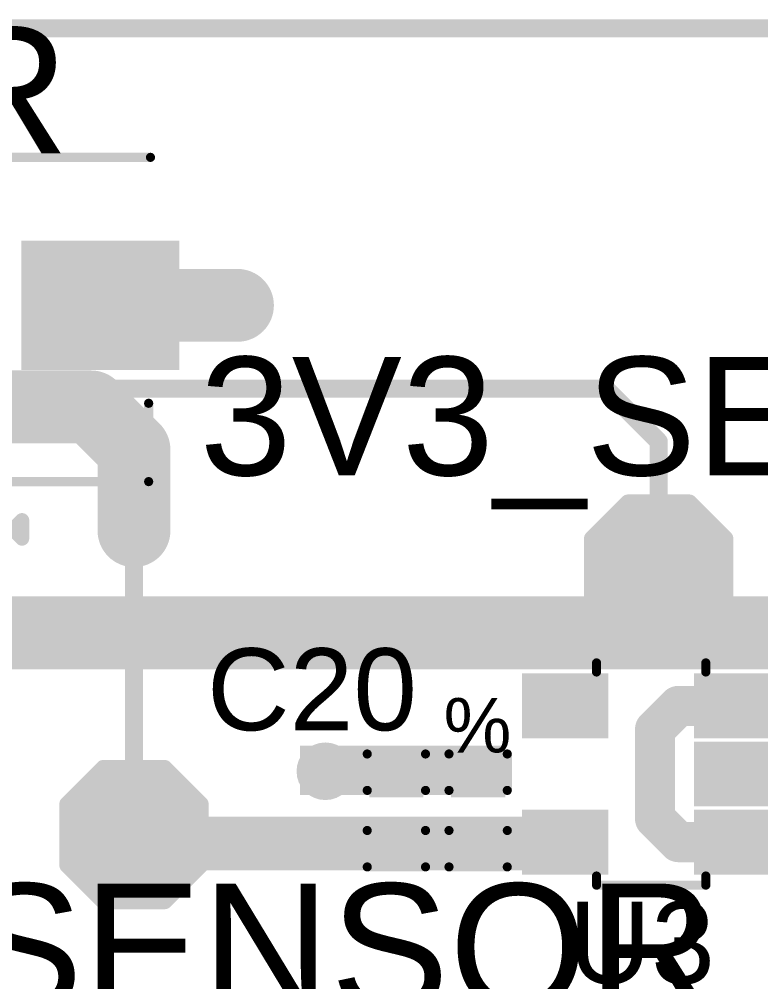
# Model space of a CAD drawing. Header units: millimetres. Extents: x -0.15 to 3.79, y -0.54 to 3.26.
# Drawn here: x 3.021 to 3.428, y 2.488 to 3.017 of the extents above; entities that cross this region are included whole.
import ezdxf

# ---------------------------------------------------------------- set-up
doc = ezdxf.new("R2010")
doc.units = ezdxf.units.MM
doc.header["$MEASUREMENT"] = 0
for name, color, linetype in [('BottomLayer', 5, 'Continuous'), ('BottomSolder', 6, 'Continuous'), ('Mechanical2', 216, 'Continuous'), ('TopLayer', 1, 'Continuous'), ('TopOverlay', 2, 'Continuous'), ('TopPaste', 8, 'Continuous'), ('TopSolder', 216, 'Continuous'), ('ViaHoleLayer', 16, 'Continuous')]:
    doc.layers.add(name, color=color, linetype=linetype)
doc.styles.add('Arial', font='', dxfattribs={"height": 0.2})
doc.styles.get('Arial').set_extended_font_data('Arial')

# ---------------------------------------------------------------- blocks, each defined once
blk = doc.blocks.new('T__________1')
at = {"layer": 'TopLayer'}
blk.add_hatch(color=1, dxfattribs=at).paths.add_polyline_path([(0.015, 0.03), (-0.015, 0.03), (-0.03, 0.015), (-0.03, -0.015), (-0.015, -0.03), (0.015, -0.03), (0.03, -0.015), (0.03, 0.015)])
at = {"layer": 'TopPaste'}
blk.add_hatch(color=8, dxfattribs=at).paths.add_polyline_path([(0.015, 0.03), (-0.015, 0.03), (-0.03, 0.015), (-0.03, -0.015), (-0.015, -0.03), (0.015, -0.03), (0.03, -0.015), (0.03, 0.015)])
at = {"layer": 'TopSolder'}
blk.add_hatch(color=216, dxfattribs=at).paths.add_polyline_path([(0.017, 0.034), (-0.017, 0.034), (-0.034, 0.017), (-0.034, -0.017), (-0.017, -0.034), (0.017, -0.034), (0.034, -0.017), (0.034, 0.017)])
at = {"layer": 'TopOverlay', "const_width": 0.00787}
for points in [[(-0.037, 0.017), (-0.017, 0.037)], [(-0.017, 0.037), (0.017, 0.037)], [(-0.017, 0.037), (0.017, 0.037)], [(0.017, 0.037), (0.037, 0.017)], [(-0.037, -0.017), (-0.037, 0.017)], [(0.037, -0.017), (0.037, 0.017)], [(-0.037, -0.017), (-0.017, -0.037)], [(0.017, -0.037), (0.037, -0.017)], [(-0.017, -0.037), (0.017, -0.037)], [(-0.017, -0.037), (0.017, -0.037)]]:
    blk.add_lwpolyline(points, dxfattribs=at)
at = {"layer": 'TopOverlay', "const_width": 0.00394}
for points in [[(-0.01897, 0.037, 1), (-0.01503, 0.037, 1)], [(-0.01897, 0.037, 1), (-0.01503, 0.037, 1)], [(-0.01897, 0.037, 1), (-0.01503, 0.037, 1)], [(0.01503, 0.037, 1), (0.01897, 0.037, 1)], [(0.01503, 0.037, 1), (0.01897, 0.037, 1)], [(0.01503, 0.037, 1), (0.01897, 0.037, 1)], [(-0.03897, 0.017, 1), (-0.03503, 0.017, 1)], [(-0.03897, 0.017, 1), (-0.03503, 0.017, 1)], [(0.03503, 0.017, 1), (0.03897, 0.017, 1)], [(0.03503, 0.017, 1), (0.03897, 0.017, 1)], [(-0.03897, -0.017, 1), (-0.03503, -0.017, 1)], [(-0.03897, -0.017, 1), (-0.03503, -0.017, 1)], [(0.03503, -0.017, 1), (0.03897, -0.017, 1)], [(0.03503, -0.017, 1), (0.03897, -0.017, 1)], [(-0.01897, -0.037, 1), (-0.01503, -0.037, 1)], [(-0.01897, -0.037, 1), (-0.01503, -0.037, 1)], [(-0.01897, -0.037, 1), (-0.01503, -0.037, 1)], [(0.01503, -0.037, 1), (0.01897, -0.037, 1)], [(0.01503, -0.037, 1), (0.01897, -0.037, 1)], [(0.01503, -0.037, 1), (0.01897, -0.037, 1)]]:
    blk.add_lwpolyline(points, format="xyb", close=True, dxfattribs=at)
blk = doc.blocks.new('C___0402_28')
at = {"layer": 'TopLayer'}
for points in [[(-0.0275, -0.0125), (-0.0275, 0.0125), (-0.0095, 0.0125), (-0.0095, -0.0125)], [(0.0095, -0.0125), (0.0095, 0.0125), (0.0275, 0.0125), (0.0275, -0.0125)]]:
    blk.add_hatch(color=1, dxfattribs=at).paths.add_polyline_path(points)
at = {"layer": 'TopPaste'}
for points in [[(-0.0275, -0.0125), (-0.0275, 0.0125), (-0.0095, 0.0125), (-0.0095, -0.0125)], [(0.0095, -0.0125), (0.0095, 0.0125), (0.0275, 0.0125), (0.0275, -0.0125)]]:
    blk.add_hatch(color=8, dxfattribs=at).paths.add_polyline_path(points)
at = {"layer": 'TopSolder'}
for points in [[(-0.02986, -0.01486), (-0.02986, 0.01486), (-0.00714, 0.01486), (-0.00714, -0.01486)], [(0.00714, -0.01486), (0.00714, 0.01486), (0.02986, 0.01486), (0.02986, -0.01486)]]:
    blk.add_hatch(color=216, dxfattribs=at).paths.add_polyline_path(points)
at = {"layer": 'TopOverlay', "const_width": 0.005}
for points in [[(-0.011, 0.016), (-0.031, 0.016)], [(-0.031, -0.016), (-0.031, 0.016)], [(0.031, 0.016), (0.011, 0.016)], [(0.031, -0.016), (0.031, 0.016)], [(-0.011, -0.016), (-0.031, -0.016)], [(0.031, -0.016), (0.011, -0.016)]]:
    blk.add_lwpolyline(points, dxfattribs=at)
at = {"layer": 'TopOverlay', "const_width": 0.0025}
for points in [[(-0.03225, 0.016, 1), (-0.02975, 0.016, 1)], [(-0.03225, 0.016, 1), (-0.02975, 0.016, 1)], [(-0.01225, 0.016, 1), (-0.00975, 0.016, 1)], [(0.00975, 0.016, 1), (0.01225, 0.016, 1)], [(0.02975, 0.016, 1), (0.03225, 0.016, 1)], [(0.02975, 0.016, 1), (0.03225, 0.016, 1)], [(-0.03225, -0.016, 1), (-0.02975, -0.016, 1)], [(-0.03225, -0.016, 1), (-0.02975, -0.016, 1)], [(-0.01225, -0.016, 1), (-0.00975, -0.016, 1)], [(0.00975, -0.016, 1), (0.01225, -0.016, 1)], [(0.02975, -0.016, 1), (0.03225, -0.016, 1)], [(0.02975, -0.016, 1), (0.03225, -0.016, 1)]]:
    blk.add_lwpolyline(points, format="xyb", close=True, dxfattribs=at)
blk = doc.blocks.new('SOT_25_5_55')
at = {"layer": 'TopLayer'}
for points in [[(-0.06693, 0.05118), (-0.02756, 0.05118), (-0.02756, 0.02362), (-0.06693, 0.02362)], [(0.02756, 0.05118), (0.06693, 0.05118), (0.06693, 0.02362), (0.02756, 0.02362)], [(-0.06693, 0.01378), (-0.02756, 0.01378), (-0.02756, -0.01378), (-0.06693, -0.01378)], [(-0.06693, -0.02362), (-0.02756, -0.02362), (-0.02756, -0.05118), (-0.06693, -0.05118)], [(0.02756, -0.02362), (0.06693, -0.02362), (0.06693, -0.05118), (0.02756, -0.05118)]]:
    blk.add_hatch(color=1, dxfattribs=at).paths.add_polyline_path(points)
at = {"layer": 'TopPaste'}
for points in [[(-0.06693, 0.05118), (-0.02756, 0.05118), (-0.02756, 0.02362), (-0.06693, 0.02362)], [(0.02756, 0.05118), (0.06693, 0.05118), (0.06693, 0.02362), (0.02756, 0.02362)], [(-0.06693, 0.01378), (-0.02756, 0.01378), (-0.02756, -0.01378), (-0.06693, -0.01378)], [(-0.06693, -0.02362), (-0.02756, -0.02362), (-0.02756, -0.05118), (-0.06693, -0.05118)], [(0.02756, -0.02362), (0.06693, -0.02362), (0.06693, -0.05118), (0.02756, -0.05118)]]:
    blk.add_hatch(color=8, dxfattribs=at).paths.add_polyline_path(points)
at = {"layer": 'TopSolder'}
for points in [[(-0.07093, 0.05518), (-0.02356, 0.05518), (-0.02356, 0.01962), (-0.07093, 0.01962)], [(0.02356, 0.05518), (0.07093, 0.05518), (0.07093, 0.01962), (0.02356, 0.01962)], [(-0.07093, 0.01778), (-0.02356, 0.01778), (-0.02356, -0.01778), (-0.07093, -0.01778)], [(-0.07093, -0.01962), (-0.02356, -0.01962), (-0.02356, -0.05518), (-0.07093, -0.05518)], [(0.02356, -0.01962), (0.07093, -0.01962), (0.07093, -0.05518), (0.02356, -0.05518)]]:
    blk.add_hatch(color=216, dxfattribs=at).paths.add_polyline_path(points)
at = {"layer": 'TopOverlay', "const_width": 0.005}
for points in [[(-0.03, 0.061), (-0.03, 0.056)], [(0.03, 0.061), (-0.03, 0.061)], [(0.03, 0.061), (0.03, 0.056)], [(-0.078, 0.042), (-0.078, 0.032)], [(-0.073, 0.037), (-0.078, 0.042)], [(-0.073, 0.037), (-0.078, 0.032)], [(-0.03, -0.056), (-0.03, -0.061)], [(0.03, -0.056), (0.03, -0.061)], [(0.03, -0.061), (-0.03, -0.061)]]:
    blk.add_lwpolyline(points, dxfattribs=at)
at = {"layer": 'TopOverlay', "const_width": 0.0025}
for points in [[(-0.03125, 0.061, 1), (-0.02875, 0.061, 1)], [(-0.03125, 0.061, 1), (-0.02875, 0.061, 1)], [(0.02875, 0.061, 1), (0.03125, 0.061, 1)], [(0.02875, 0.061, 1), (0.03125, 0.061, 1)], [(-0.03125, 0.056, 1), (-0.02875, 0.056, 1)], [(0.02875, 0.056, 1), (0.03125, 0.056, 1)], [(-0.07925, 0.042, 1), (-0.07675, 0.042, 1)], [(-0.07925, 0.042, 1), (-0.07675, 0.042, 1)], [(-0.07425, 0.037, 1), (-0.07175, 0.037, 1)], [(-0.07425, 0.037, 1), (-0.07175, 0.037, 1)], [(-0.07925, 0.032, 1), (-0.07675, 0.032, 1)], [(-0.07925, 0.032, 1), (-0.07675, 0.032, 1)], [(-0.03125, -0.056, 1), (-0.02875, -0.056, 1)], [(0.02875, -0.056, 1), (0.03125, -0.056, 1)], [(-0.03125, -0.061, 1), (-0.02875, -0.061, 1)], [(-0.03125, -0.061, 1), (-0.02875, -0.061, 1)], [(0.02875, -0.061, 1), (0.03125, -0.061, 1)], [(0.02875, -0.061, 1), (0.03125, -0.061, 1)]]:
    blk.add_lwpolyline(points, format="xyb", close=True, dxfattribs=at)
blk = doc.blocks.new('T__________128')
at = {"layer": 'TopLayer'}
blk.add_hatch(color=1, dxfattribs=at).paths.add_polyline_path([(0.015, 0.03), (-0.015, 0.03), (-0.03, 0.015), (-0.03, -0.015), (-0.015, -0.03), (0.015, -0.03), (0.03, -0.015), (0.03, 0.015)])
at = {"layer": 'TopPaste'}
blk.add_hatch(color=8, dxfattribs=at).paths.add_polyline_path([(0.015, 0.03), (-0.015, 0.03), (-0.03, 0.015), (-0.03, -0.015), (-0.015, -0.03), (0.015, -0.03), (0.03, -0.015), (0.03, 0.015)])
at = {"layer": 'TopSolder'}
blk.add_hatch(color=216, dxfattribs=at).paths.add_polyline_path([(0.017, 0.034), (-0.017, 0.034), (-0.034, 0.017), (-0.034, -0.017), (-0.017, -0.034), (0.017, -0.034), (0.034, -0.017), (0.034, 0.017)])
at = {"layer": 'TopOverlay', "const_width": 0.00787}
for points in [[(-0.037, 0.017), (-0.017, 0.037)], [(-0.017, 0.037), (0.017, 0.037)], [(-0.017, 0.037), (0.017, 0.037)], [(0.017, 0.037), (0.037, 0.017)], [(-0.037, -0.017), (-0.037, 0.017)], [(0.037, -0.017), (0.037, 0.017)], [(-0.037, -0.017), (-0.017, -0.037)], [(0.017, -0.037), (0.037, -0.017)], [(-0.017, -0.037), (0.017, -0.037)], [(-0.017, -0.037), (0.017, -0.037)]]:
    blk.add_lwpolyline(points, dxfattribs=at)
at = {"layer": 'TopOverlay', "const_width": 0.00394}
for points in [[(-0.01897, 0.037, 1), (-0.01503, 0.037, 1)], [(-0.01897, 0.037, 1), (-0.01503, 0.037, 1)], [(-0.01897, 0.037, 1), (-0.01503, 0.037, 1)], [(0.01503, 0.037, 1), (0.01897, 0.037, 1)], [(0.01503, 0.037, 1), (0.01897, 0.037, 1)], [(0.01503, 0.037, 1), (0.01897, 0.037, 1)], [(-0.03897, 0.017, 1), (-0.03503, 0.017, 1)], [(-0.03897, 0.017, 1), (-0.03503, 0.017, 1)], [(0.03503, 0.017, 1), (0.03897, 0.017, 1)], [(0.03503, 0.017, 1), (0.03897, 0.017, 1)], [(-0.03897, -0.017, 1), (-0.03503, -0.017, 1)], [(-0.03897, -0.017, 1), (-0.03503, -0.017, 1)], [(0.03503, -0.017, 1), (0.03897, -0.017, 1)], [(0.03503, -0.017, 1), (0.03897, -0.017, 1)], [(-0.01897, -0.037, 1), (-0.01503, -0.037, 1)], [(-0.01897, -0.037, 1), (-0.01503, -0.037, 1)], [(-0.01897, -0.037, 1), (-0.01503, -0.037, 1)], [(0.01503, -0.037, 1), (0.01897, -0.037, 1)], [(0.01503, -0.037, 1), (0.01897, -0.037, 1)], [(0.01503, -0.037, 1), (0.01897, -0.037, 1)]]:
    blk.add_lwpolyline(points, format="xyb", close=True, dxfattribs=at)
blk = doc.blocks.new('AFC01_S10FCC_00_144')
at = {"layer": 'TopLayer'}
for points in [[(-0.08268, 0.02717), (-0.09449, 0.02717), (-0.09449, 0.07835), (-0.08268, 0.07835)], [(-0.06299, 0.02717), (-0.0748, 0.02717), (-0.0748, 0.07835), (-0.06299, 0.07835)], [(-0.04331, 0.02717), (-0.05512, 0.02717), (-0.05512, 0.07835), (-0.04331, 0.07835)], [(-0.02362, 0.02717), (-0.03543, 0.02717), (-0.03543, 0.07835), (-0.02362, 0.07835)], [(-0.00394, 0.02717), (-0.01575, 0.02717), (-0.01575, 0.07835), (-0.00394, 0.07835)], [(0.01575, 0.02717), (0.00394, 0.02717), (0.00394, 0.07835), (0.01575, 0.07835)], [(0.03543, 0.02717), (0.02362, 0.02717), (0.02362, 0.07835), (0.03543, 0.07835)], [(0.05512, 0.02717), (0.04331, 0.02717), (0.04331, 0.07835), (0.05512, 0.07835)], [(0.0748, 0.02717), (0.06299, 0.02717), (0.06299, 0.07835), (0.0748, 0.07835)], [(0.09449, 0.02717), (0.08268, 0.02717), (0.08268, 0.07835), (0.09449, 0.07835)], [(-0.11614, -0.08425), (-0.19488, -0.08425), (-0.19488, -0.02126), (-0.11614, -0.02126)], [(0.11614, -0.02126), (0.19488, -0.02126), (0.19488, -0.08425), (0.11614, -0.08425)]]:
    blk.add_hatch(color=1, dxfattribs=at).paths.add_polyline_path(points)
at = {"layer": 'TopPaste'}
for points in [[(-0.08268, 0.02717), (-0.09449, 0.02717), (-0.09449, 0.07835), (-0.08268, 0.07835)], [(-0.06299, 0.02717), (-0.0748, 0.02717), (-0.0748, 0.07835), (-0.06299, 0.07835)], [(-0.04331, 0.02717), (-0.05512, 0.02717), (-0.05512, 0.07835), (-0.04331, 0.07835)], [(-0.02362, 0.02717), (-0.03543, 0.02717), (-0.03543, 0.07835), (-0.02362, 0.07835)], [(-0.00394, 0.02717), (-0.01575, 0.02717), (-0.01575, 0.07835), (-0.00394, 0.07835)], [(0.01575, 0.02717), (0.00394, 0.02717), (0.00394, 0.07835), (0.01575, 0.07835)], [(0.03543, 0.02717), (0.02362, 0.02717), (0.02362, 0.07835), (0.03543, 0.07835)], [(0.05512, 0.02717), (0.04331, 0.02717), (0.04331, 0.07835), (0.05512, 0.07835)], [(0.0748, 0.02717), (0.06299, 0.02717), (0.06299, 0.07835), (0.0748, 0.07835)], [(0.09449, 0.02717), (0.08268, 0.02717), (0.08268, 0.07835), (0.09449, 0.07835)], [(-0.11614, -0.08425), (-0.19488, -0.08425), (-0.19488, -0.02126), (-0.11614, -0.02126)], [(0.11614, -0.02126), (0.19488, -0.02126), (0.19488, -0.08425), (0.11614, -0.08425)]]:
    blk.add_hatch(color=8, dxfattribs=at).paths.add_polyline_path(points)
at = {"layer": 'TopSolder'}
for points in [[(-0.07868, 0.02317), (-0.09849, 0.02317), (-0.09849, 0.08235), (-0.07868, 0.08235)], [(-0.05899, 0.02317), (-0.0788, 0.02317), (-0.0788, 0.08235), (-0.05899, 0.08235)], [(-0.03931, 0.02317), (-0.05912, 0.02317), (-0.05912, 0.08235), (-0.03931, 0.08235)], [(-0.01962, 0.02317), (-0.03943, 0.02317), (-0.03943, 0.08235), (-0.01962, 0.08235)], [(0.00006, 0.02317), (-0.01975, 0.02317), (-0.01975, 0.08235), (0.00006, 0.08235)], [(0.01975, 0.02317), (-0.00006, 0.02317), (-0.00006, 0.08235), (0.01975, 0.08235)], [(0.03943, 0.02317), (0.01962, 0.02317), (0.01962, 0.08235), (0.03943, 0.08235)], [(0.05912, 0.02317), (0.03931, 0.02317), (0.03931, 0.08235), (0.05912, 0.08235)], [(0.0788, 0.02317), (0.05899, 0.02317), (0.05899, 0.08235), (0.0788, 0.08235)], [(0.09849, 0.02317), (0.07868, 0.02317), (0.07868, 0.08235), (0.09849, 0.08235)], [(-0.11214, -0.08825), (-0.19888, -0.08825), (-0.19888, -0.01726), (-0.11214, -0.01726)], [(0.11214, -0.01726), (0.19888, -0.01726), (0.19888, -0.08825), (0.11214, -0.08825)]]:
    blk.add_hatch(color=216, dxfattribs=at).paths.add_polyline_path(points)
at = {"layer": 'TopOverlay'}
for points, const_width in [([(-0.10749, 0.07022), (-0.11249, 0.07522)], 0.00787), ([(-0.11249, 0.07522), (-0.11249, 0.06522)], 0.00787), ([(-0.10749, 0.07022), (-0.11249, 0.06522)], 0.00787), ([(-0.102, 0.044), (-0.182, 0.044)], 0.005), ([(-0.182, 0.044), (-0.182, 0.001)], 0.005), ([(0.182, 0.044), (0.102, 0.044)], 0.005), ([(0.182, 0.044), (0.182, 0.001)], 0.005), ([(0.183, -0.134), (-0.183, -0.134)], 0.005)]:
    blk.add_lwpolyline(points, dxfattribs=dict(at, const_width=const_width))
for points, const_width in [([(-0.11446, 0.07522, 1), (-0.11052, 0.07522, 1)], 0.00394), ([(-0.11446, 0.07522, 1), (-0.11052, 0.07522, 1)], 0.00394), ([(-0.10946, 0.07022, 1), (-0.10552, 0.07022, 1)], 0.00394), ([(-0.10946, 0.07022, 1), (-0.10552, 0.07022, 1)], 0.00394), ([(-0.11446, 0.06522, 1), (-0.11052, 0.06522, 1)], 0.00394), ([(-0.11446, 0.06522, 1), (-0.11052, 0.06522, 1)], 0.00394), ([(-0.18325, 0.044, 1), (-0.18075, 0.044, 1)], 0.0025), ([(-0.18325, 0.044, 1), (-0.18075, 0.044, 1)], 0.0025), ([(-0.10325, 0.044, 1), (-0.10075, 0.044, 1)], 0.0025), ([(0.10075, 0.044, 1), (0.10325, 0.044, 1)], 0.0025), ([(0.18075, 0.044, 1), (0.18325, 0.044, 1)], 0.0025), ([(0.18075, 0.044, 1), (0.18325, 0.044, 1)], 0.0025), ([(-0.18325, 0.001, 1), (-0.18075, 0.001, 1)], 0.0025), ([(0.18075, 0.001, 1), (0.18325, 0.001, 1)], 0.0025), ([(-0.18425, -0.134, 1), (-0.18175, -0.134, 1)], 0.0025), ([(0.18175, -0.134, 1), (0.18425, -0.134, 1)], 0.0025)]:
    blk.add_lwpolyline(points, format="xyb", close=True, dxfattribs=dict(at, const_width=const_width))
blk.add_text('1', height=0.045, dxfattribs=at).set_placement((-0.092, -0.015))
blk = doc.blocks.new('C___0402_171')
at = {"layer": 'TopLayer'}
for points in [[(-0.0275, -0.0125), (-0.0275, 0.0125), (-0.0095, 0.0125), (-0.0095, -0.0125)], [(0.0095, -0.0125), (0.0095, 0.0125), (0.0275, 0.0125), (0.0275, -0.0125)]]:
    blk.add_hatch(color=1, dxfattribs=at).paths.add_polyline_path(points)
at = {"layer": 'TopPaste'}
for points in [[(-0.0275, -0.0125), (-0.0275, 0.0125), (-0.0095, 0.0125), (-0.0095, -0.0125)], [(0.0095, -0.0125), (0.0095, 0.0125), (0.0275, 0.0125), (0.0275, -0.0125)]]:
    blk.add_hatch(color=8, dxfattribs=at).paths.add_polyline_path(points)
at = {"layer": 'TopSolder'}
for points in [[(-0.02986, -0.01486), (-0.02986, 0.01486), (-0.00714, 0.01486), (-0.00714, -0.01486)], [(0.00714, -0.01486), (0.00714, 0.01486), (0.02986, 0.01486), (0.02986, -0.01486)]]:
    blk.add_hatch(color=216, dxfattribs=at).paths.add_polyline_path(points)
at = {"layer": 'TopOverlay', "const_width": 0.005}
for points in [[(-0.031, 0.016), (-0.011, 0.016)], [(-0.031, 0.016), (-0.031, -0.016)], [(0.011, 0.016), (0.031, 0.016)], [(0.031, 0.016), (0.031, -0.016)], [(-0.031, -0.016), (-0.011, -0.016)], [(0.011, -0.016), (0.031, -0.016)]]:
    blk.add_lwpolyline(points, dxfattribs=at)
at = {"layer": 'TopOverlay', "const_width": 0.0025}
for points in [[(-0.03225, 0.016, 1), (-0.02975, 0.016, 1)], [(-0.03225, 0.016, 1), (-0.02975, 0.016, 1)], [(-0.01225, 0.016, 1), (-0.00975, 0.016, 1)], [(0.00975, 0.016, 1), (0.01225, 0.016, 1)], [(0.02975, 0.016, 1), (0.03225, 0.016, 1)], [(0.02975, 0.016, 1), (0.03225, 0.016, 1)], [(-0.03225, -0.016, 1), (-0.02975, -0.016, 1)], [(-0.03225, -0.016, 1), (-0.02975, -0.016, 1)], [(-0.01225, -0.016, 1), (-0.00975, -0.016, 1)], [(0.00975, -0.016, 1), (0.01225, -0.016, 1)], [(0.02975, -0.016, 1), (0.03225, -0.016, 1)], [(0.02975, -0.016, 1), (0.03225, -0.016, 1)]]:
    blk.add_lwpolyline(points, format="xyb", close=True, dxfattribs=at)

msp = doc.modelspace()

# ---------------------------------------------------------------- hatches: boundary and pattern name
at = {"layer": 'BottomLayer'}
h = msp.add_hatch(color=5, dxfattribs=at)
edge = h.paths.add_edge_path()
edge.add_arc((3.14076, 2.85976), 0.01181, 0, 360)
h = msp.add_hatch(color=5, dxfattribs=at)
edge = h.paths.add_edge_path()
edge.add_arc((3.08394, 2.73606), 0.01181, 0, 360)
h = msp.add_hatch(color=5, dxfattribs=at)
edge = h.paths.add_edge_path()
edge.add_arc((3.189, 2.604), 0.01181, 0, 360)
at = {"layer": 'BottomSolder'}
h = msp.add_hatch(color=6, dxfattribs=at)
edge = h.paths.add_edge_path()
edge.add_arc((3.14076, 2.85976), 0.01581, 0, 360)
h = msp.add_hatch(color=6, dxfattribs=at)
edge = h.paths.add_edge_path()
edge.add_arc((3.08394, 2.73606), 0.01581, 0, 360)
h = msp.add_hatch(color=6, dxfattribs=at)
edge = h.paths.add_edge_path()
edge.add_arc((3.189, 2.604), 0.01581, 0, 360)
at = {"layer": 'TopLayer'}
h = msp.add_hatch(color=1, dxfattribs=at)
edge = h.paths.add_edge_path()
edge.add_arc((3.14076, 2.85976), 0.01181, 0, 360)
h = msp.add_hatch(color=1, dxfattribs=at)
edge = h.paths.add_edge_path()
edge.add_arc((3.08394, 2.73606), 0.01181, 0, 360)
for points in [[(3.175, 2.591), (3.287, 2.591), (3.287, 2.618), (3.175, 2.618)], [(3.39492, 2.58893), (3.551, 2.58893), (3.551, 2.61747), (3.39492, 2.61747)], [(3.06236, 2.54956), (3.343, 2.54956), (3.343, 2.579), (3.06236, 2.579)], [(3.39492, 2.54956), (3.59639, 2.54956), (3.59639, 2.58007), (3.39492, 2.58007)]]:
    msp.add_hatch(color=1, dxfattribs=at).paths.add_polyline_path(points)
h = msp.add_hatch(color=1, dxfattribs=at)
edge = h.paths.add_edge_path()
edge.add_arc((3.189, 2.604), 0.01181, 0, 360)
at = {"layer": 'TopSolder'}
h = msp.add_hatch(color=216, dxfattribs=at)
edge = h.paths.add_edge_path()
edge.add_arc((3.14076, 2.85976), 0.01581, 0, 360)
h = msp.add_hatch(color=216, dxfattribs=at)
edge = h.paths.add_edge_path()
edge.add_arc((3.08394, 2.73606), 0.01581, 0, 360)
h = msp.add_hatch(color=216, dxfattribs=at)
edge = h.paths.add_edge_path()
edge.add_arc((3.189, 2.604), 0.01581, 0, 360)
at = {"layer": 'ViaHoleLayer'}
h = msp.add_hatch(color=16, dxfattribs=at)
edge = h.paths.add_edge_path()
edge.add_arc((3.14076, 2.85976), 0.00591, 0, 360)
h = msp.add_hatch(color=16, dxfattribs=at)
edge = h.paths.add_edge_path()
edge.add_arc((3.08394, 2.73606), 0.00591, 0, 360)
h = msp.add_hatch(color=16, dxfattribs=at)
edge = h.paths.add_edge_path()
edge.add_arc((3.189, 2.604), 0.00591, 0, 360)

# ---------------------------------------------------------------- linework, layer by layer
at = {"layer": 'BottomLayer', "const_width": 0.04}
for points in [[(2.629, 2.804), (3.06051, 2.804)], [(3.06051, 2.804), (3.08394, 2.78057)], [(3.08394, 2.73606), (3.08394, 2.78057)], [(2.88372, 2.68), (3.579, 2.68)]]:
    msp.add_lwpolyline(points, dxfattribs=at)
at = {"layer": 'BottomLayer', "const_width": 0.02}
for points in [[(3.05051, 2.804, 1), (3.07051, 2.804, 1)], [(3.05051, 2.804, 1), (3.07051, 2.804, 1)], [(3.07394, 2.78057, 1), (3.09394, 2.78057, 1)], [(3.07394, 2.78057, 1), (3.09394, 2.78057, 1)], [(3.07394, 2.73606, 1), (3.09394, 2.73606, 1)]]:
    msp.add_lwpolyline(points, format="xyb", close=True, dxfattribs=at)
at = {"layer": 'Mechanical2', "const_width": 0.01}
msp.add_lwpolyline([(-0.10827, 3.01181), (3.75, 3.01181)], dxfattribs=at)
at = {"layer": 'TopLayer'}
for points, const_width in [([(3.06551, 2.85976), (3.14076, 2.85976)], 0.04), ([(2.877, 2.814), (3.343, 2.814)], 0.01), ([(3.343, 2.814), (3.372, 2.785)], 0.01), ([(2.88633, 2.79547), (3.06959, 2.79547)], 0.01), ([(3.06959, 2.79547), (3.08394, 2.78112)], 0.01), ([(3.372, 2.715), (3.372, 2.785)], 0.01), ([(3.08394, 2.73606), (3.08394, 2.78112)], 0.01), ([(3.08394, 2.56924), (3.08394, 2.73606)], 0.01), ([(3.37, 2.62701), (3.38289, 2.6399)], 0.022), ([(3.38289, 2.6399), (3.41513, 2.6399)], 0.022), ([(3.37, 2.57798), (3.37, 2.62701)], 0.022), ([(3.188, 2.604), (3.189, 2.603)], 0.022), ([(3.188, 2.604), (3.189, 2.604)], 0.022), ([(3.37, 2.57798), (3.38289, 2.56509)], 0.022), ([(3.08394, 2.5635), (3.08394, 2.56924)], 0.01), ([(3.38289, 2.56509), (3.41513, 2.56509)], 0.022)]:
    msp.add_lwpolyline(points, dxfattribs=dict(at, const_width=const_width))
for points, const_width in [([(3.05551, 2.85976, 1), (3.07551, 2.85976, 1)], 0.02), ([(3.13076, 2.85976, 1), (3.15076, 2.85976, 1)], 0.02), ([(3.3405, 2.814, 1), (3.3455, 2.814, 1)], 0.005), ([(3.3405, 2.814, 1), (3.3455, 2.814, 1)], 0.005), ([(3.06709, 2.79547, 1), (3.07209, 2.79547, 1)], 0.005), ([(3.06709, 2.79547, 1), (3.07209, 2.79547, 1)], 0.005), ([(3.3695, 2.785, 1), (3.3745, 2.785, 1)], 0.005), ([(3.3695, 2.785, 1), (3.3745, 2.785, 1)], 0.005), ([(3.08144, 2.78112, 1), (3.08644, 2.78112, 1)], 0.005), ([(3.08144, 2.78112, 1), (3.08644, 2.78112, 1)], 0.005), ([(3.08144, 2.73606, 1), (3.08644, 2.73606, 1)], 0.005), ([(3.08144, 2.73606, 1), (3.08644, 2.73606, 1)], 0.005), ([(3.3695, 2.715, 1), (3.3745, 2.715, 1)], 0.005), ([(3.37739, 2.6399, 1), (3.38839, 2.6399, 1)], 0.011), ([(3.37739, 2.6399, 1), (3.38839, 2.6399, 1)], 0.011), ([(3.40963, 2.6399, 1), (3.42063, 2.6399, 1)], 0.011), ([(3.3645, 2.62701, 1), (3.3755, 2.62701, 1)], 0.011), ([(3.3645, 2.62701, 1), (3.3755, 2.62701, 1)], 0.011), ([(3.1825, 2.604, 1), (3.1935, 2.604, 1)], 0.011), ([(3.1825, 2.604, 1), (3.1935, 2.604, 1)], 0.011), ([(3.1835, 2.604, 1), (3.1945, 2.604, 1)], 0.011), ([(3.1835, 2.603, 1), (3.1945, 2.603, 1)], 0.011), ([(3.3645, 2.57798, 1), (3.3755, 2.57798, 1)], 0.011), ([(3.3645, 2.57798, 1), (3.3755, 2.57798, 1)], 0.011), ([(3.08144, 2.56924, 1), (3.08644, 2.56924, 1)], 0.005), ([(3.08144, 2.56924, 1), (3.08644, 2.56924, 1)], 0.005), ([(3.37739, 2.56509, 1), (3.38839, 2.56509, 1)], 0.011), ([(3.37739, 2.56509, 1), (3.38839, 2.56509, 1)], 0.011), ([(3.40963, 2.56509, 1), (3.42063, 2.56509, 1)], 0.011), ([(3.08144, 2.5635, 1), (3.08644, 2.5635, 1)], 0.005)]:
    msp.add_lwpolyline(points, format="xyb", close=True, dxfattribs=dict(at, const_width=const_width))

# ---------------------------------------------------------------- block references
for name, p, rotation in [('AFC01_S10FCC_00_144', (2.91, 2.807), 180), ('SOT_25_5_55', (3.36789, 2.6025), 180), ('C___0402_28', (3.228, 2.5825), 270), ('C___0402_171', (3.27289, 2.5825), 90)]:
    msp.add_blockref(name, p, dxfattribs=dict(rotation=rotation))
for name, p in [('T__________128', (3.372, 2.715)), ('T__________1', (3.08394, 2.56924))]:
    msp.add_blockref(name, p)

# ---------------------------------------------------------------- texts
at = {"layer": 'TopOverlay', "style": 'Arial'}
for s, height, p in [('RADAR', 0.07, (2.706, 2.94312)), ('3V3_SENSOR', 0.065, (3.12, 2.76648)), ('%', 0.03, (3.25389, 2.61426)), ('1V8_SENSOR', 0.07, (2.76232, 2.47236))]:
    msp.add_text(s, height=height, rotation=360, dxfattribs=at).set_placement(p)
for s, p in [('C20', (3.12402, 2.62651)), ('U3', (3.32251, 2.48751))]:
    msp.add_text(s, height=0.045, dxfattribs=at).set_placement(p)

doc.saveas('drawing.dxf')
